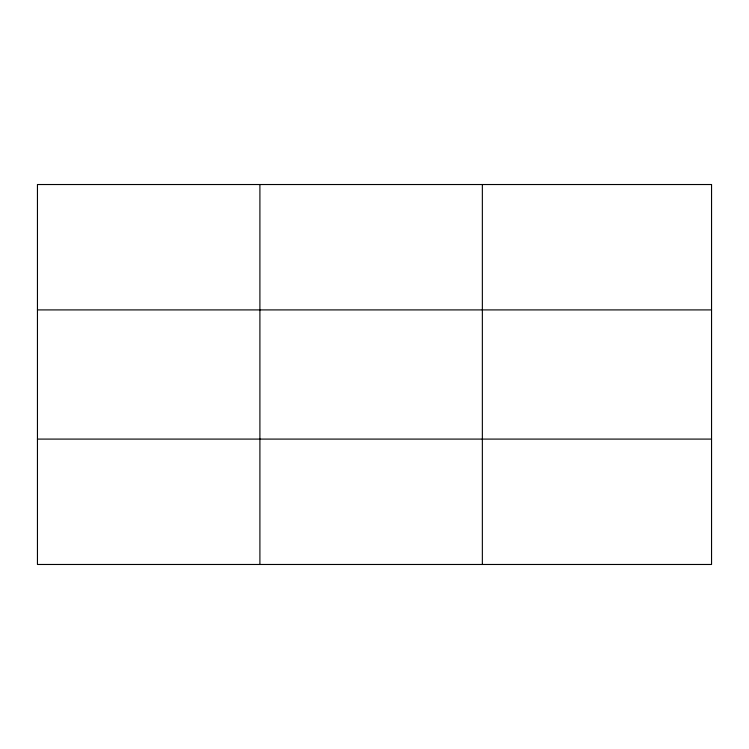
<?xml version="1.0" encoding="UTF-8"?>
<svg xmlns="http://www.w3.org/2000/svg" width="749" height="749" viewBox="0 0 749 749"><rect width="100%" height="100%" fill="white"/><g stroke="black" fill="none" stroke-linecap="round" stroke-linejoin="round"><path stroke-width="1.12" d="M259.903 184.526L259.903 564.474M482.356 184.526L482.356 564.474M37.45 309.908L711.55 309.908M37.45 439.092L711.55 439.092M711.55 184.526L711.55 564.474L37.45 564.474L37.45 184.526L711.55 184.526"/></g></svg>
